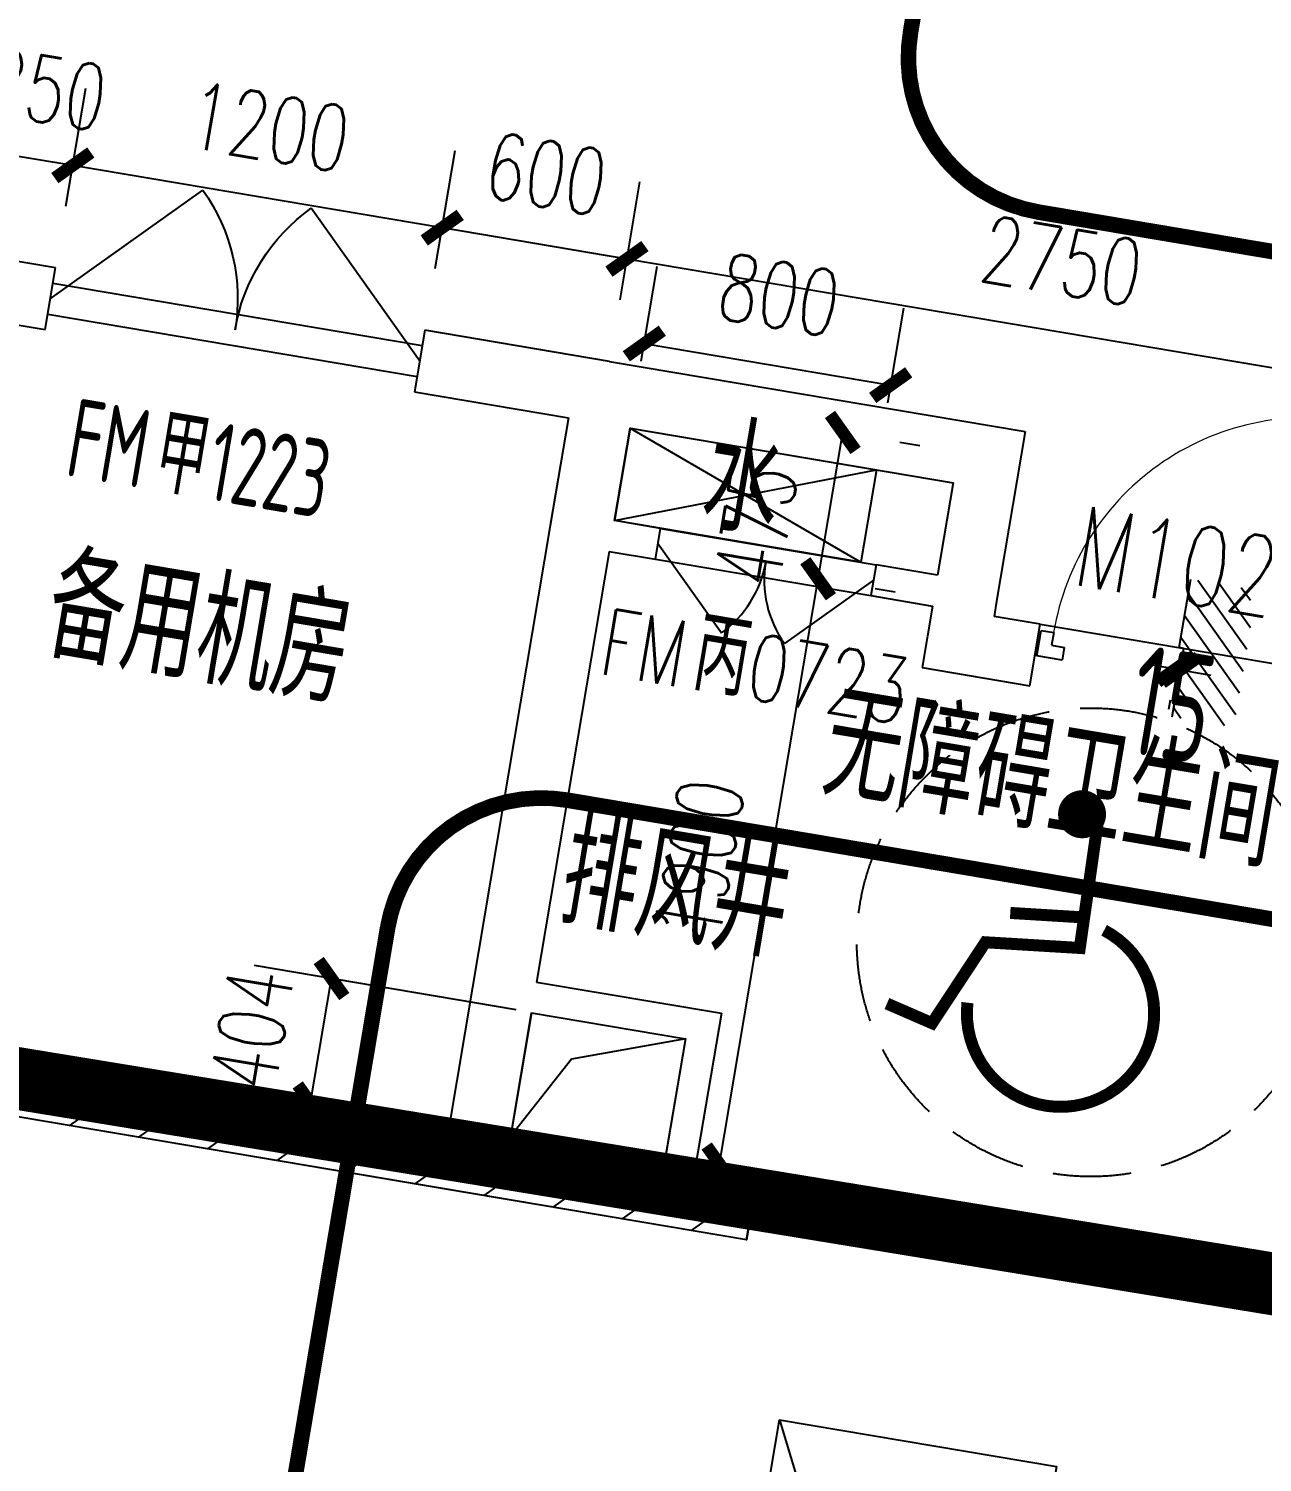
# Model space of a CAD drawing. Extents: x -936 to 12807311, y 101 to 1511157.
# Drawn here: x 12307454 to 12311406, y 1190760 to 1195349 of the extents above; entities that cross this region are included whole.
import ezdxf

# ---------------------------------------------------------------- set-up
doc = ezdxf.new("R2010")
doc.units = 0
doc.header["$LTSCALE"] = 1000
doc.header["$MEASUREMENT"] = 0
for name, pattern in [('PX-PLAN-F2-T3$0$DASH', [0.35, 0.25, -0.1]), ('PX-PLAN-F2-T3$0$DASHED', [0.75, 0.5, -0.25]), ('PX-PLAN-F2-T3$0$X-01-10-01$0$DASHED', [0.75, 0.5, -0.25])]:
    doc.linetypes.add(name, pattern=pattern)
for name, color, linetype in [('PX-GLAZ-F2$0$绿化', 3, 'Continuous'), ('PX-PLAN-F2-T3$0$DOOR_FIRE', 4, 'Continuous'), ('PX-PLAN-F2-T3$0$DOOR_FIRE_TEXT', 7, 'Continuous'), ('PX-PLAN-F2-T3$0$FIRE', 1, 'PX-PLAN-F2-T3$0$DASHED'), ('PX-PLAN-F2-T3$0$FUR家具', 9, 'Continuous'), ('PX-PLAN-F2-T3$0$HOLE', 2, 'Continuous'), ('PX-PLAN-F2-T3$0$PUB_DIM', 3, 'Continuous'), ('PX-PLAN-F2-T3$0$PUB_TEXT', 7, 'Continuous'), ('PX-PLAN-F2-T3$0$WALL', 9, 'Continuous'), ('PX-PLAN-F2-T3$0$WINDOW', 4, 'Continuous'), ('PX-PLAN-F2-T3$0$WINDOW_TEXT', 7, 'Continuous'), ('PX-PLAN-F2-T3$0$X-01-10-01$0$A-SYMB-BUBB', 3, 'PX-PLAN-F2-T3$0$X-01-10-01$0$DASHED'), ('PX-PLAN-F2-T3$0$X-01-10-01$0$A-SYMB-VOID', 35, 'Continuous'), ('PX-PLAN-F2-T3$0$X-01-Podium-Toilet$0$A-DIMS-50', 1, 'Continuous'), ('PX-PLAN-F2-T3$0$X-01-Podium-Toilet$0$A-SYMB-STRS', 1, 'Continuous'), ('PX-PLAN-F2-T3$0$防火墙填充', 1, 'Continuous')]:
    doc.layers.add(name, color=color, linetype=linetype)
doc.styles.add('PX-PLAN-F2-T3$0$_TCH_DIM_T3', font='SIMPLEX', dxfattribs={"width": 0.705882, "bigfont": 'GBCBIG'})
doc.styles.add('PX-PLAN-F2-T3$0$_TCH_WINDOW', font='SIMPLEX', dxfattribs={"height": 3.5, "bigfont": 'GBCBIG'})
doc.styles.add('PX-PLAN-F2-T3$0$Standard', font='gbenor.shx', dxfattribs={"bigfont": 'gbcbig.shx'})
doc.styles.add('PX-PLAN-F2-T3$0$X-01-Podium-Toilet$0$XD2008', font='xd-hzs.shx', dxfattribs={"width": 0.7, "bigfont": 'xd-hztxt.shx'})
doc.styles.add('PX-PLAN-F2-T3$0$XD2008', font='xd-hzs.shx', dxfattribs={"width": 0.7, "bigfont": 'xd-hztxt.shx'})
doc.dimstyles.new('PX-PLAN-F2-T3$0$_TCH_ARCH&&100', dxfattribs={"dimtxt": 212.5, "dimasz": 100, "dimexe": 250, "dimexo": 300, "dimgap": 118.75, "dimtad": 1, "dimdec": 0, "dimzin": 0, "dimdsep": 46, "dimtxsty": 'PX-PLAN-F2-T3$0$_TCH_DIM_T3', "dimblk": 'PX-PLAN-F2-T3$0$_ArchTick', "dimcen": 0.09, "dimclrd": 1, "dimclre": 1, "dimclrt": 4, "dimazin": 2, "dimtfac": 1, "dimtdec": 0, "dimtix": 1, "dimtmove": 2, "dimatfit": 3, "dimfxl": 0, "dimtolj": 1, "dimtzin": 0, "dimarcsym": 0})
doc.dimstyles.new('PX-PLAN-F2-T3$0$X-01-Podium-Toilet$0$XD50$0', dxfattribs={"dimscale": 50, "dimtxt": 3.5, "dimasz": 1, "dimexe": 1, "dimexo": 2, "dimgap": 0.5, "dimtad": 1, "dimdsep": 46, "dimtxsty": 'PX-PLAN-F2-T3$0$X-01-Podium-Toilet$0$XD2008', "dimblk": 'PX-PLAN-F2-T3$0$X-01-Podium-Toilet$0$_ArchTick', "dimcen": 2.5, "dimclrt": 4, "dimaunit": 1, "dimadec": 0, "dimazin": 0, "dimtfac": 1, "dimtmove": 2, "dimatfit": 3, "dimfxl": 0, "dimtolj": 1, "dimtzin": 0, "dimarcsym": 0})

# ---------------------------------------------------------------- blocks, each defined once
blk = doc.blocks.new('PX-PLAN-F2-T3$0$X-01-10-02$0$A-06-WALL(办公）$0$dgh')
at = {"ltscale": 2, "const_width": 38.4}
blk.add_lwpolyline([(80.5, 318.9, 1), (118.8, 316, 1)], format="xyb", close=True, dxfattribs=at)
at = {"ltscale": 2, "const_width": 19.2}
for points in [[(72.9, 310.7), (74.3, 104.9), (225.3, 93.5), (292.4, -46.4), (368.3, -25.1)], [(76.1, 154.1), (192.2, 145.4)]]:
    blk.add_lwpolyline(points, dxfattribs=at)
blk.add_lwpolyline([(39.5, 138.3, 1.894256), (240.7, -6.2)], format="xyb", dxfattribs=at)
blk = doc.blocks.new('PX-PLAN-F2-T3$0$fhtc')
at = {"layer": 'PX-PLAN-F2-T3$0$防火墙填充'}
h = blk.add_hatch(dxfattribs=at)
h.set_pattern_fill('ANSI31', color=256, scale=100, angle=9.5764)
h.set_pattern_definition([(45.03163, (-14162.63, -11706.4), (-112.31516, 112.1912), [])])
h.paths.add_polyline_path([(-23911.4, -39456.4), (-23711.4, -39456.4), (-23711.4, -35206.4), (-23911.4, -35206.4)])
h.paths.add_polyline_path([(-23910.9, -40206.4), (-23711.4, -40206.4), (-23711.4, -46415.2), (-23910.9, -46415.2)])
h.paths.add_polyline_path([(-5511.4, -33006.4), (-5311.4, -33006.4), (-5311.4, -46415.2), (-5511.4, -46415.2)])
h.paths.add_polyline_path([(-14711.4, -23306.4), (-14711.4, -23506.4), (-19811.5, -23506.4), (-19811.5, -21006.4), (-24461.4, -21006.4), (-24461.4, -20806.4), (-19611.5, -20806.4), (-19611.5, -23306.4)])
h.paths.add_polyline_path([(-24461.4, -25706.4), (-24261.4, -25706.4), (-24261.4, -21756.4), (-24461.4, -21756.4)])
h.paths.add_polyline_path([(-23911, -34456.4), (-23711.4, -34456.4), (-23711.6, -26456.4), (-23911.2, -26456.4)])
at = {"layer": 'PX-PLAN-F2-T3$0$防火墙填充', "elevation": 0}
blk.add_lwpolyline([(-14711.4, -23306.4), (-14711.4, -23506.4), (-19811.5, -23506.4), (-19811.5, -21006.4), (-24461.4, -21006.4), (-24461.4, -20806.4), (-19611.5, -20806.4), (-19611.5, -23306.4)], close=True, dxfattribs=at)
blk = doc.blocks.new('PX-PLAN-F2-T3$0$X-01-Podium-Toilet$0$_ArchTick')
at = {"color": 0, "linetype": 'ByBlock', "const_width": 0.4}
blk.add_lwpolyline([(-0.5, -0.5), (0.5, 0.5)], dxfattribs=at)
blk = doc.blocks.new('*D114')
at = {"layer": 'Defpoints', "color": 0, "transparency": 16777216}
for p in [(12311139.7, 1193367.8), (12311154.5, 1193365.3), (12311142.9, 1193296.6)]:
    blk.add_point(p, dxfattribs=at)
at = {"layer": 'PX-PLAN-F2-T3$0$X-01-Podium-Toilet$0$A-DIMS-50', "color": 0, "lineweight": -2, "transparency": 16777216}
for p, q in [((12311128.1, 1193299.1), (12311029.5, 1193315.8)), ((12311128.1, 1193299.1), (12311142.9, 1193296.6)), ((12311142.9, 1193296.6), (12311241.5, 1193280)), ((12311106.4, 1193170.6), (12311111.5, 1193200.5)), ((12311121.2, 1193168.1), (12311126.3, 1193198))]:
    blk.add_line(p, q, dxfattribs=at)
at = {"layer": 'PX-PLAN-F2-T3$0$X-01-Podium-Toilet$0$A-DIMS-50', "color": 0, "lineweight": -2, "transparency": 16777216, "xscale": 100, "yscale": 100, "zscale": 100}
for p, rotation in [((12311128.1, 1193299.1), 350.4235868936727), ((12311142.9, 1193296.6), 170.4235868936727)]:
    blk.add_blockref('PX-PLAN-F2-T3$0$X-01-Podium-Toilet$0$_ArchTick', p, dxfattribs=dict(at, rotation=rotation))
at = {"layer": 'PX-PLAN-F2-T3$0$X-01-Podium-Toilet$0$A-DIMS-50', "color": 4, "transparency": 16777216, "insert": (12311116.4, 1193184.9), "char_height": 350, "attachment_point": 5, "rotation": 350.4236, "style": 'PX-PLAN-F2-T3$0$X-01-Podium-Toilet$0$XD2008'}
blk.add_mtext('\\A1;15', dxfattribs=at)
blk = doc.blocks.new('PX-PLAN-F2-T3$0$_ArchTick')
at = {"color": 0, "linetype": 'ByBlock', "const_width": 0.4}
blk.add_lwpolyline([(-0.5, -0.5), (0.5, 0.5)], dxfattribs=at)
blk = doc.blocks.new('*D1271')
at = {"layer": 'Defpoints', "color": 0, "transparency": 16777216}
for p in [(12310366.4, 1196908.7), (12312141.3, 1196609.2), (12311931, 1195362.8)]:
    blk.add_point(p, dxfattribs=at)
at = {"layer": 'PX-PLAN-F2-T3$0$PUB_DIM', "color": 1, "lineweight": -2, "transparency": 16777216}
for p, q in [((12310316.5, 1196612.8), (12310114.5, 1195415.8)), ((12312091.4, 1196313.4), (12311889.4, 1195116.3)), ((12310156.1, 1195662.3), (12311931, 1195362.8))]:
    blk.add_line(p, q, dxfattribs=at)
at = {"layer": 'PX-PLAN-F2-T3$0$PUB_DIM', "color": 1, "lineweight": -2, "transparency": 16777216, "xscale": 100, "yscale": 100, "zscale": 100}
for p, rotation in [((12310156.1, 1195662.3), 170.4226726353695), ((12311931, 1195362.8), 350.4226726353696)]:
    blk.add_blockref('PX-PLAN-F2-T3$0$_ArchTick', p, dxfattribs=dict(at, rotation=rotation))
at = {"layer": 'PX-PLAN-F2-T3$0$PUB_DIM', "color": 4, "transparency": 16777216, "insert": (12311081, 1195734.4), "char_height": 212.5, "attachment_point": 5, "rotation": 350.4227, "style": 'PX-PLAN-F2-T3$0$_TCH_DIM_T3'}
blk.add_mtext('\\A1;1800', dxfattribs=at)
blk = doc.blocks.new('*D1288')
at = {"layer": 'Defpoints', "color": 0, "transparency": 16777216}
for p in [(12309870.3, 1193607.3), (12309983, 1193588.3), (12309554.2, 1191733.8)]:
    blk.add_point(p, dxfattribs=at)
at = {"layer": 'PX-PLAN-F2-T3$0$PUB_DIM', "color": 1, "lineweight": -2, "transparency": 16777216}
for p, q in [((12309666.9, 1191714.8), (12309983, 1193588.3)), ((12310166.1, 1193557.4), (12310229.5, 1193546.7)), ((12309850, 1191683.9), (12309913.4, 1191673.2))]:
    blk.add_line(p, q, dxfattribs=at)
at = {"layer": 'PX-PLAN-F2-T3$0$PUB_DIM', "color": 1, "lineweight": -2, "transparency": 16777216, "xscale": 100, "yscale": 100, "zscale": 100}
for p, rotation in [((12309983, 1193588.3), 80.42448466617579), ((12309666.9, 1191714.8), 260.4244846661758)]:
    blk.add_blockref('PX-PLAN-F2-T3$0$_ArchTick', p, dxfattribs=dict(at, rotation=rotation))
at = {"layer": 'PX-PLAN-F2-T3$0$PUB_DIM', "color": 4, "transparency": 16777216, "insert": (12309603.1, 1192689), "char_height": 212.5, "attachment_point": 5, "rotation": 80.4245, "style": 'PX-PLAN-F2-T3$0$_TCH_DIM_T3'}
blk.add_mtext('\\A1;1900', dxfattribs=at)
blk = doc.blocks.new('*D1289')
at = {"layer": 'Defpoints', "color": 0, "transparency": 16777216}
for p in [(12309949.3, 1194075.7), (12310062, 1194056.7), (12309870.3, 1193607.3)]:
    blk.add_point(p, dxfattribs=at)
at = {"layer": 'PX-PLAN-F2-T3$0$PUB_DIM', "color": 1, "lineweight": -2, "transparency": 16777216}
for p, q in [((12309983, 1193588.3), (12310062, 1194056.7)), ((12310245.1, 1194025.8), (12310308.5, 1194015.1)), ((12310166.1, 1193557.4), (12310229.5, 1193546.7))]:
    blk.add_line(p, q, dxfattribs=at)
at = {"layer": 'PX-PLAN-F2-T3$0$PUB_DIM', "color": 1, "lineweight": -2, "transparency": 16777216, "xscale": 100, "yscale": 100, "zscale": 100}
for p, rotation in [((12310062, 1194056.7), 80.42448466608515), ((12309983, 1193588.3), 260.4244846660852)]:
    blk.add_blockref('PX-PLAN-F2-T3$0$_ArchTick', p, dxfattribs=dict(at, rotation=rotation))
at = {"layer": 'PX-PLAN-F2-T3$0$PUB_DIM', "color": 4, "transparency": 16777216, "insert": (12309783.7, 1193759.7), "char_height": 212.5, "attachment_point": 5, "rotation": 80.4245, "style": 'PX-PLAN-F2-T3$0$_TCH_DIM_T3'}
blk.add_mtext('\\A1;475', dxfattribs=at)
blk = doc.blocks.new('*D1337')
at = {"layer": 'Defpoints', "color": 0, "transparency": 16777216}
for p in [(12307595.6, 1194911.9), (12307277, 1194526.5), (12307523.6, 1194484.9)]:
    blk.add_point(p, dxfattribs=at)
at = {"layer": 'PX-PLAN-F2-T3$0$PUB_DIM', "color": 1, "lineweight": -2, "transparency": 16777216}
for p, q in [((12307326.9, 1194822.3), (12307390.7, 1195200)), ((12307573.5, 1194780.7), (12307637.2, 1195158.4)), ((12307349.1, 1194953.5), (12307595.6, 1194911.9))]:
    blk.add_line(p, q, dxfattribs=at)
at = {"layer": 'PX-PLAN-F2-T3$0$PUB_DIM', "color": 1, "lineweight": -2, "transparency": 16777216, "xscale": 100, "yscale": 100, "zscale": 100}
for p, rotation in [((12307349.1, 1194953.5), 170.4236160326855), ((12307595.6, 1194911.9), 350.4236160326855)]:
    blk.add_blockref('PX-PLAN-F2-T3$0$_ArchTick', p, dxfattribs=dict(at, rotation=rotation))
at = {"layer": 'PX-PLAN-F2-T3$0$PUB_DIM', "color": 4, "transparency": 16777216, "insert": (12307509.8, 1195154.6), "char_height": 212.5, "attachment_point": 5, "rotation": 350.4236, "style": 'PX-PLAN-F2-T3$0$_TCH_DIM_T3'}
blk.add_mtext('\\A1;250', dxfattribs=at)
blk = doc.blocks.new('*D1338')
at = {"layer": 'Defpoints', "color": 0, "transparency": 16777216}
for p in [(12308778.9, 1194712.3), (12307523.6, 1194484.9), (12308706.8, 1194285.3)]:
    blk.add_point(p, dxfattribs=at)
at = {"layer": 'PX-PLAN-F2-T3$0$PUB_DIM', "color": 1, "lineweight": -2, "transparency": 16777216}
for p, q in [((12307573.5, 1194780.7), (12307637.2, 1195158.4)), ((12308756.7, 1194581.1), (12308820.5, 1194958.8)), ((12307595.6, 1194911.9), (12308778.9, 1194712.3))]:
    blk.add_line(p, q, dxfattribs=at)
at = {"layer": 'PX-PLAN-F2-T3$0$PUB_DIM', "color": 1, "lineweight": -2, "transparency": 16777216, "xscale": 100, "yscale": 100, "zscale": 100}
for p, rotation in [((12307595.6, 1194911.9), 170.4236160327121), ((12308778.9, 1194712.3), 350.4236160327121)]:
    blk.add_blockref('PX-PLAN-F2-T3$0$_ArchTick', p, dxfattribs=dict(at, rotation=rotation))
at = {"layer": 'PX-PLAN-F2-T3$0$PUB_DIM', "color": 4, "transparency": 16777216, "insert": (12308224.7, 1195033.9), "char_height": 212.5, "attachment_point": 5, "rotation": 350.4236, "style": 'PX-PLAN-F2-T3$0$_TCH_DIM_T3'}
blk.add_mtext('\\A1;1200', dxfattribs=at)
blk = doc.blocks.new('*D1339')
at = {"layer": 'Defpoints', "color": 0, "transparency": 16777216}
for p in [(12309370.6, 1194612.4), (12308706.8, 1194285.3), (12309298.5, 1194185.5)]:
    blk.add_point(p, dxfattribs=at)
at = {"layer": 'PX-PLAN-F2-T3$0$PUB_DIM', "color": 1, "lineweight": -2, "transparency": 16777216}
for p, q in [((12308756.7, 1194581.1), (12308820.5, 1194958.8)), ((12309348.4, 1194481.3), (12309412.2, 1194858.9)), ((12308778.9, 1194712.3), (12309370.6, 1194612.4))]:
    blk.add_line(p, q, dxfattribs=at)
at = {"layer": 'PX-PLAN-F2-T3$0$PUB_DIM', "color": 1, "lineweight": -2, "transparency": 16777216, "xscale": 100, "yscale": 100, "zscale": 100}
for p, rotation in [((12308778.9, 1194712.3), 170.423616032705), ((12309370.6, 1194612.4), 350.423616032705)]:
    blk.add_blockref('PX-PLAN-F2-T3$0$_ArchTick', p, dxfattribs=dict(at, rotation=rotation))
at = {"layer": 'PX-PLAN-F2-T3$0$PUB_DIM', "color": 4, "transparency": 16777216, "insert": (12309112.1, 1194884.2), "char_height": 212.5, "attachment_point": 5, "rotation": 350.4236, "style": 'PX-PLAN-F2-T3$0$_TCH_DIM_T3'}
blk.add_mtext('\\A1;600', dxfattribs=at)
blk = doc.blocks.new('*D1340')
at = {"layer": 'Defpoints', "color": 0, "transparency": 16777216}
for p in [(12309298.5, 1194185.5), (12312082.2, 1194154.9), (12312010.2, 1193728)]:
    blk.add_point(p, dxfattribs=at)
at = {"layer": 'PX-PLAN-F2-T3$0$PUB_DIM', "color": 1, "lineweight": -2, "transparency": 16777216}
for p, q in [((12309348.4, 1194481.3), (12309412.2, 1194858.9)), ((12309370.6, 1194612.4), (12312082.2, 1194154.9)), ((12312060.1, 1194023.8), (12312123.8, 1194401.5))]:
    blk.add_line(p, q, dxfattribs=at)
at = {"layer": 'PX-PLAN-F2-T3$0$PUB_DIM', "color": 1, "lineweight": -2, "transparency": 16777216, "xscale": 100, "yscale": 100, "zscale": 100}
for p, rotation in [((12309370.6, 1194612.4), 170.423616032712), ((12312082.2, 1194154.9), 350.4236160327119)]:
    blk.add_blockref('PX-PLAN-F2-T3$0$_ArchTick', p, dxfattribs=dict(at, rotation=rotation))
at = {"layer": 'PX-PLAN-F2-T3$0$PUB_DIM', "color": 4, "transparency": 16777216, "insert": (12310763.8, 1194605.5), "char_height": 212.5, "attachment_point": 5, "rotation": 350.4236, "style": 'PX-PLAN-F2-T3$0$_TCH_DIM_T3'}
blk.add_mtext('\\A1;2750', dxfattribs=at)
blk = doc.blocks.new('PX-PLAN-F2-T3$0$$DorLib2D$00000116')
at = {"color": 0}
for p, q in [((-0.5, 0), (-0.1464, 0.3536)), ((0.5, 0), (0.1464, 0.3536))]:
    blk.add_line(p, q, dxfattribs=at)
for centre, start, end in [((-0.5, 0), 0, 45), ((0.5, 0), 135, 180)]:
    blk.add_arc(centre, 0.5, start, end, dxfattribs=at)
blk = doc.blocks.new('PX-PLAN-F2-T3$0$$DorLib2D$00000009')
for p, q in [((0.4129, 0.9053), (0.4129, 0.0807)), ((0.4541, 0.9053), (0.4129, 0.9053)), ((0.4541, 0.0807), (0.4541, 0.9053)), ((0.4129, 0.7822), (0.378, 0.7822)), ((0.489, 0.7822), (0.4541, 0.7822)), ((0.4129, 0.6235), (0.378, 0.6235)), ((0.489, 0.6235), (0.4541, 0.6235)), ((-0.4941, 0.0807), (-0.4529, 0.0807)), ((-0.4941, -0.0018), (-0.4941, 0.0807)), ((-0.4529, 0.0807), (-0.4529, 0.0395)), ((0.4129, 0.0807), (0.4541, 0.0807)), ((0.4953, 0.0807), (0.4541, 0.0807)), ((0.4541, 0.0807), (0.4541, 0.0395)), ((0.4953, -0.0018), (0.4953, 0.0807)), ((-0.4529, 0.0395), (-0.4117, 0.0395)), ((-0.4117, 0.0395), (-0.4117, -0.0018)), ((0.4541, 0.0395), (0.4129, 0.0395)), ((0.4129, 0.0395), (0.4129, -0.0018)), ((-0.4941, -0.0018), (-0.4941, -0.0018)), ((-0.4117, -0.0018), (-0.4941, -0.0018)), ((0.4129, -0.0018), (0.4953, -0.0018)), ((0.4953, -0.0018), (0.4953, -0.0018))]:
    blk.add_line(p, q)
at = {"lineweight": 13}
for p, q in [((0.378, 0.7822), (0.378, 0.6235)), ((0.489, 0.7822), (0.489, 0.6235))]:
    blk.add_line(p, q, dxfattribs=at)
blk.add_arc((0.3716, 0.0817), 0.8246, 87.134, 180.0717, dxfattribs=at)
blk = doc.blocks.new('*D1637')
at = {"layer": 'Defpoints', "color": 0, "transparency": 16777216}
for p in [(12310215.5, 1194208.3), (12309366.8, 1193988.9), (12310156.1, 1193855.7)]:
    blk.add_point(p, dxfattribs=at)
at = {"layer": 'PX-PLAN-F2-T3$0$PUB_DIM', "color": 1, "lineweight": -2, "transparency": 16777216}
for p, q in [((12309416.7, 1194284.7), (12309467.8, 1194588)), ((12310206, 1194151.5), (12310257.1, 1194454.8)), ((12309426.3, 1194341.4), (12310215.5, 1194208.3))]:
    blk.add_line(p, q, dxfattribs=at)
at = {"layer": 'PX-PLAN-F2-T3$0$PUB_DIM', "color": 1, "lineweight": -2, "transparency": 16777216, "xscale": 100, "yscale": 100, "zscale": 100}
for p, rotation in [((12309426.3, 1194341.4), 170.4236160679468), ((12310215.5, 1194208.3), 350.4236160679468)]:
    blk.add_blockref('PX-PLAN-F2-T3$0$_ArchTick', p, dxfattribs=dict(at, rotation=rotation))
at = {"layer": 'PX-PLAN-F2-T3$0$PUB_DIM', "color": 4, "transparency": 16777216, "insert": (12309858.3, 1194496.7), "char_height": 212.5, "attachment_point": 5, "rotation": 350.4236, "style": 'PX-PLAN-F2-T3$0$_TCH_DIM_T3'}
blk.add_mtext('\\A1;800', dxfattribs=at)
blk = doc.blocks.new('*D1654')
at = {"layer": 'Defpoints', "color": 0, "transparency": 16777216}
for p in [(12308424.2, 1192308.6), (12309311.6, 1192158.9), (12309244.4, 1191760.7)]:
    blk.add_point(p, dxfattribs=at)
at = {"layer": 'PX-PLAN-F2-T3$0$PUB_DIM', "color": 1, "lineweight": -2, "transparency": 16777216}
for p, q in [((12309015.8, 1192208.8), (12308177.7, 1192350.2)), ((12308357, 1191910.4), (12308424.2, 1192308.6)), ((12308948.6, 1191810.6), (12308110.5, 1191952))]:
    blk.add_line(p, q, dxfattribs=at)
at = {"layer": 'PX-PLAN-F2-T3$0$PUB_DIM', "color": 1, "lineweight": -2, "transparency": 16777216, "xscale": 100, "yscale": 100, "zscale": 100}
for p, rotation in [((12308424.2, 1192308.6), 80.42361563422573), ((12308357, 1191910.4), 260.4236156342257)]:
    blk.add_blockref('PX-PLAN-F2-T3$0$_ArchTick', p, dxfattribs=dict(at, rotation=rotation))
at = {"layer": 'PX-PLAN-F2-T3$0$PUB_DIM', "color": 4, "transparency": 16777216, "insert": (12308168.7, 1192147), "char_height": 212.5, "attachment_point": 5, "rotation": 80.4236, "style": 'PX-PLAN-F2-T3$0$_TCH_DIM_T3'}
blk.add_mtext('\\A1;404', dxfattribs=at)
blk = doc.blocks.new('PX-GLAZ-F2')
at = {"layer": 'PX-GLAZ-F2$0$绿化', "ltscale": 100}
h = blk.add_hatch(dxfattribs=at)
h.set_pattern_fill('CROSS', color=256, scale=200)
h.set_pattern_definition([(0, (0, 0), (317.5, 317.5), [158.75, -476.25]), (90, (79.38, -79.38), (-317.5, 317.5), [158.75, -476.25])])
edge = h.paths.add_edge_path()
edge.add_spline(control_points=[(12248706, 1227659.1), (12249131.2, 1228506.9), (12249645.7, 1229303.6), (12250243.3, 1230039.9)], knot_values=[0, 0, 0, 0, 0.216924, 0.216924, 0.216924, 0.216924], weights=[1, 0.996083, 0.996083, 1], degree=3, periodic=0)
edge.add_spline(control_points=[(12250243.3, 1230039.9), (12252309.9, 1232880.9), (12254376.5, 1235721.8), (12256443.1, 1238562.8)], knot_values=[0.216924, 0.216924, 0.216924, 0.216924, 1.216924, 1.216924, 1.216924, 1.216924], weights=[1, 1, 1, 1], degree=3, periodic=0)
edge.add_spline(control_points=[(12256443.1, 1238562.8), (12256855.1, 1239129.1), (12257479, 1239447.2), (12258179.2, 1239448.1)], knot_values=[1.216924, 1.216924, 1.216924, 1.216924, 2.157612, 2.157612, 2.157612, 2.157612], weights=[1, 0.927608, 0.927608, 1], degree=3, periodic=0)
edge.add_spline(control_points=[(12258179.2, 1239448.1), (12258879.5, 1239448.9), (12259504.2, 1239132.3), (12259917.5, 1238567)], knot_values=[2.157612, 2.157612, 2.157612, 2.157612, 3.098299, 3.098299, 3.098299, 3.098299], weights=[1, 0.927608, 0.927608, 1], degree=3, periodic=0)
edge.add_spline(control_points=[(12259917.5, 1238567), (12260548, 1237710.5), (12261178.5, 1236854), (12261808.9, 1235997.5)], knot_values=[3.098299, 3.098299, 3.098299, 3.098299, 4.098299, 4.098299, 4.098299, 4.098299], weights=[1, 1, 1, 1], degree=3, periodic=0)
edge.add_spline(control_points=[(12261808.9, 1235997.5), (12263521.2, 1233671.3), (12265804.9, 1231902.8), (12268485.4, 1230826.9)], knot_values=[4.098299, 4.098299, 4.098299, 4.098299, 4.652859, 4.652859, 4.652859, 4.652859], weights=[1, 0.974536, 0.974536, 1], degree=3, periodic=0)
edge.add_spline(control_points=[(12268485.4, 1230826.9), (12268662.4, 1231007.2), (12268731.6, 1231250.2), (12268676.3, 1231496.7)], knot_values=[4.652859, 4.652859, 4.652859, 4.652859, 5.649853, 5.649853, 5.649853, 5.649853], weights=[1, 0.918868, 0.918868, 1], degree=3, periodic=0)
edge.add_spline(control_points=[(12268676.3, 1231496.7), (12268617.1, 1231738.6), (12268468.8, 1231938.7), (12268254.4, 1232065.5)], knot_values=[5.649853, 5.649853, 5.649853, 5.649853, 6.446513, 6.446513, 6.446513, 6.446513], weights=[1, 0.947807, 0.947807, 1], degree=3, periodic=0)
edge.add_spline(control_points=[(12268254.4, 1232065.5), (12267103.1, 1232776.1), (12266083.6, 1233665.5), (12265223.4, 1234709.7)], knot_values=[6.446513, 6.446513, 6.446513, 6.446513, 6.775264, 6.775264, 6.775264, 6.775264], weights=[1, 0.991014, 0.991014, 1], degree=3, periodic=0)
edge.add_spline(control_points=[(12265223.4, 1234709.7), (12264096, 1236051.5), (12262129.6, 1238391.9), (12260372, 1242231), (12256480.6, 1243543.3), (12252849.4, 1241495), (12250340.6, 1238037), (12248070.6, 1234565), (12247519.7, 1230670.2), (12248353, 1228555.3), (12248706, 1227659.1)], knot_values=[6.775264, 6.775264, 6.775264, 6.775264, 5292.874969, 9226.385284, 12034.29998, 16515.783225, 20509.83686, 24941.222035, 28831.152857, 31691.101626, 31691.101626, 31691.101626, 31691.101626], weights=[1, 1, 1, 1, 1, 1, 1, 1, 1, 1, 1], degree=3, periodic=0)
edge = h.paths.add_edge_path()
edge.add_line((12350572.1, 1250171.9), (12345847.5, 1250548.3))
edge.add_line((12345847.5, 1250548.3), (12342141.8, 1229321))
edge.add_arc((12336175.4, 1230692.1), 6121.9, 302.60421, 347.05847, ccw=False)
edge.add_arc((12345389.7, 1216855.3), 10503.8, 124.27677, 148.99986)
edge.add_arc((12344287.8, 1217517.4), 9218.3, 148.99986, 195.78563)
edge.add_arc((12226671.4, 1184267.2), 113007.7, 14.3349, 15.785626, ccw=False)
edge.add_arc((12324166, 1209181.5), 12380.1, -17.80782, 14.3349, ccw=False)
edge.add_line((12335952.9, 1205395.4), (12334257.7, 1200117.8))
edge.add_arc((12334246.6, 1197712), 2405.9, 11.2751, 89.7357, ccw=False)
edge.add_arc((12335021.7, 1197866.5), 1615.6, -9.5628, 11.2751, ccw=False)
edge.add_arc((12318788.1, 1200601.3), 18077.9, 349.66451, 350.43722, ccw=False)
edge.add_line((12336572.7, 1197357.9), (12337158.7, 1197228.4))
edge.add_line((12337158.7, 1197228.4), (12338932.8, 1205257.3))
edge.add_arc((12331756, 1206843.1), 7350, 347.53975, 385.14259)
edge.add_line((12338409.6, 1209966), (12337135.1, 1212681.5))
edge.add_arc((12343155, 1215506.9), 6650, 136.3842, 205.14259, ccw=False)
edge.add_line((12338340.5, 1220094.1), (12341350.4, 1223253.1))
edge.add_arc((12336029.1, 1228323.2), 7350, 316.3842, 350.09754)
edge.add_line((12343269.6, 1227059.2), (12347090.2, 1248944.5))
edge.add_line((12347090.2, 1248944.5), (12351754.6, 1248573))
edge.add_arc((12350316, 1248745.8), 1448.9, 353.1496, 439.8184)
edge = h.paths.add_edge_path()
edge.add_line((12329890.5, 1220636.8), (12332760, 1212631.4))
edge.add_line((12332760, 1212631.4), (12329676.6, 1211775.2))
edge.add_line((12329676.6, 1211775.2), (12331314.6, 1212230))
edge.add_line((12331314.6, 1212230), (12332557.8, 1207752.6))
edge.add_line((12332557.8, 1207752.6), (12330392.5, 1207151.4))
edge.add_arc((12335853.3, 1214426.6), 9096.6, 186.95866, 233.10806, ccw=False)
edge.add_arc((12340898.8, 1215042.4), 14179.5, 162.97302, 186.95866, ccw=False)
edge.add_arc((12329376.2, 1218571.1), 2128.8, 76.0198, 162.973, ccw=False)
edge = h.paths.add_edge_path()
edge.add_spline(control_points=[(12297159.8, 1230058.2), (12297328.4, 1230848.4), (12297611.5, 1232175), (12298661.8, 1234113.7), (12300752.4, 1233643.1), (12302179.5, 1231710.5), (12305502.7, 1231446.7), (12308858, 1230950.4), (12312135.6, 1229259.9), (12315220.2, 1226420), (12318080.9, 1222865.1), (12322418.9, 1219690.6), (12322542.4, 1214282.7), (12320895.5, 1209063.7), (12315723.8, 1207150.9), (12311909, 1207413.1), (12309758.9, 1207758.4), (12309129.1, 1207859.5), (12310995.9, 1207584.2), (12312844.4, 1207963.6), (12314451.8, 1208952), (12317354.8, 1210737), (12318732.3, 1213854), (12318097.8, 1217202.3), (12317569.7, 1221919.1), (12314841.7, 1225803.1), (12310583.9, 1227900.3), (12307035.2, 1229914.1), (12303029.1, 1230689.2), (12298985.3, 1230144.5), (12298893.7, 1229984.7), (12298802.1, 1229824.9), (12298710.5, 1229665.1), (12298697.1, 1229625.6), (12298683.7, 1229586), (12298670.3, 1229546.5), (12298166.8, 1229717.1), (12297663.3, 1229887.7), (12297159.8, 1230058.2)], knot_values=[0, 0, 0, 0, 2509.700408, 4213.359833, 5630.177683, 7984.518911, 11137.817694, 14924.091468, 18297.557361, 21965.658871, 27403.802694, 32175.788926, 37032.380513, 42474.260842, 47438.699166, 52055.119781, 53967.632625, 53967.632625, 53967.632625, 53968.33034, 53968.33034, 53968.33034, 53969.537115, 53969.537115, 53969.537115, 53970.538726, 53970.538726, 53970.538726, 53971.188756, 53971.188756, 53971.188756, 53972.188756, 53972.188756, 53972.188756, 53973.188756, 53973.188756, 53973.188756, 53974.188756, 53974.188756, 53974.188756, 53974.188756], weights=[1, 1, 1, 1, 1, 1, 1, 1, 1, 1, 1, 1, 1, 1, 1, 1, 1, 1, 0.959842, 0.959842, 1, 0.882279, 0.882279, 1, 0.918131, 0.918131, 1, 0.965097, 0.965097, 1, 1, 1, 1, 1, 1, 1, 1, 1, 1], degree=3, periodic=0)
edge = h.paths.add_edge_path()
edge.add_arc((12264417, 1231062), 31784.2, 288.69408, 306.13039)
edge.add_arc((12282712.2, 1205688.8), 536.1, 326.2059, 388.297)
edge.add_arc((12282257.3, 1205342), 1104.7, 32.9548, 44.088)
edge.add_arc((12296904.8, 1178998.3), 30446.8, 117.06634, 124.81688)
edge.add_arc((12270335.2, 1229379), 26995.3, 242.81788, 289.89359, ccw=False)
edge.add_arc((12269712.4, 1219643.1), 18465.3, 214.97876, 230.64533, ccw=False)
edge.add_arc((12280518, 1228316.3), 32304.1, 208.46123, 216.59643, ccw=False)
edge.add_line((12252118.2, 1212921.4), (12251073.7, 1212284.2))
edge.add_arc((12251548.3, 1211765), 703.4, 132.4299, 196.5559)
edge.add_arc((12269478.4, 1221332.5), 21012.7, 207.7011, 284.11957)
edge = h.paths.add_edge_path()
edge.add_arc((12233920.3, 1265851.6), 16144.8, -7.15606, 23.05907, ccw=False)
edge.add_arc((12272144.2, 1259604.6), 22605.3, 169.19974, 186.44518)
edge.add_line((12249681.8, 1257067.1), (12250208.3, 1252638.7))
edge.add_line((12250208.3, 1252638.7), (12250862.7, 1252716.6))
edge.add_arc((12273478.7, 1255109.2), 22742.2, 165.02933, 186.03914, ccw=False)
edge.add_arc((12521635.5, 1188752), 279617.8, 164.395979, 165.029333, ccw=False)
edge.add_arc((12246304.4, 1265646.6), 6249.3, 344.39598, 373.49578)
edge.add_arc((12241392.1, 1264467.7), 11301.1, 13.49578, 45.22187)
edge.add_line((12249352.2, 1272489.7), (12248777.5, 1272176.5))
edge.add_spline(control_points=[(12272311.3, 1185673.5), (12273059.3, 1190105.5), (12273807.4, 1194537.4), (12273916.6, 1195057.1), (12273551.9, 1195443.1), (12273187.2, 1195829.1), (12272662.2, 1195749.5), (12269776.4, 1195164.7), (12266890.5, 1194579.8), (12265653.8, 1194222), (12265338.4, 1192973.8), (12264835.5, 1189992.8), (12264332.5, 1187011.7), (12264187.7, 1185999.1), (12265170.5, 1185715.3), (12268131.7, 1185215.7), (12271092.9, 1184716.1), (12272121.2, 1184661.4), (12272311.3, 1185673.5)], knot_values=[0, 0, 0, 1, 1, 1.964231, 1.964231, 2.928463, 2.928463, 3.928463, 3.928463, 4.970151, 4.970151, 5.970151, 5.970151, 7.401839, 7.401839, 8.401839, 8.401839, 9.840172, 9.840172, 9.840172], weights=[1, 1, 1, 0.886016, 1, 0.886016, 1, 1, 1, 0.867399, 1, 1, 1, 0.75454, 1, 1, 1, 0.752355, 1], degree=2, periodic=0)
blk = doc.blocks.new('PX-PLAN-F2-T3')
at = {"layer": 'PX-PLAN-F2-T3$0$FUR家具'}
h = blk.add_hatch(dxfattribs=at)
h.set_pattern_fill('ANSI31', color=8, scale=400, angle=80.423616, style=0)
h.set_pattern_definition([(125.42362, (12327155.28, 1121548.524), (-40.744448, -28.980855), [])])
h.paths.add_polyline_path([(12311373.872, 1193553.648), (12311176.659, 1193586.92), (12311139.685, 1193367.77), (12311154.476, 1193365.274), (12311117.503, 1193146.124), (12311314.716, 1193112.851), (12311376.644, 1193479.911), (12311361.853, 1193482.407)])
at = {"layer": 'PX-PLAN-F2-T3$0$DOOR_FIRE'}
for p, q in [((12307531.875, 1194534.228), (12308715.153, 1194334.593)), ((12307515.239, 1194435.621), (12308698.517, 1194235.987)), ((12309478.494, 1193749.426), (12310168.74, 1193632.973)), ((12309461.858, 1193650.82), (12310152.103, 1193534.366))]:
    blk.add_line(p, q, dxfattribs=at)
at = {"layer": 'PX-PLAN-F2-T3$0$FIRE', "ltscale": 3, "const_width": 200}
blk.add_lwpolyline([(12322901.354, 1189456.567), (12304840.979, 1192410.262), (12305255.553, 1194867.576), (12300670.437, 1195641.13), (12300251.96, 1193160.729), (12300257.49, 1193159.528), (12299812.877, 1189954.56), (12296401.144, 1170137.147), (12283699.307, 1172280.117, -0.19726637), (12279830.278, 1174687.897), (12276577.213, 1179200.605, -0.2005594), (12275528.028, 1183707.388), (12277777.096, 1197038.089, -0.20914723), (12280256.963, 1200827.387), (12281238.141, 1201468.76, -0.12420417), (12295753.435, 1206168.525), (12294527.793, 1198908.482), (12298176.851, 1198292.941), (12299475.357, 1205989.466), (12334748.086, 1200038.484)], format="xyb", dxfattribs=at)
blk.add_lwpolyline([(12300251.96, 1193160.729), (12300670.437, 1195641.13), (12305255.553, 1194867.576), (12304840.979, 1192410.262), (12322901.354, 1189456.567), (12322901.354, 1189456.567), (12321287.257, 1179889.472), (12317242.643, 1180572.746), (12314957.717, 1167006.405), (12312260.731, 1167462.41), (12302146.004, 1169166.925), (12296400.978, 1170136.187), (12299812.877, 1189954.56), (12300257.49, 1193159.528)], close=True, dxfattribs=at)
at = {"layer": 'PX-PLAN-F2-T3$0$FUR家具', "color": 8}
blk.add_line((12310694.421, 1193442.892), (12311680.485, 1193276.529), dxfattribs=at)
at = {"layer": 'PX-PLAN-F2-T3$0$FUR家具', "linetype": 'PX-PLAN-F2-T3$0$DASH', "extrusion": (3.73689e-07, -4.53247e-07, 1)}
blk.add_circle((12310857.154, 1192424.405, -0.928), 750, dxfattribs=at)
at = {"layer": 'PX-PLAN-F2-T3$0$HOLE'}
for points in [[(12310169.787, 1193937.057), (12310119.875, 1193641.217), (12309330.585, 1193774.381), (12309380.497, 1194070.221)], [(12309064.721, 1192198.552), (12309557.754, 1192115.371), (12309491.209, 1191720.945), (12308998.176, 1191804.126)]]:
    blk.add_lwpolyline(points, close=True, dxfattribs=at)
at = {"layer": 'PX-PLAN-F2-T3$0$HOLE', "elevation": 0}
blk.add_lwpolyline([(12309859.135, 1190896.365), (12310746.593, 1190746.639), (12310447.007, 1188970.933), (12309559.549, 1189120.659)], close=True, dxfattribs=at)
at = {"layer": 'PX-PLAN-F2-T3$0$WALL'}
for p, q in [((12307540.193, 1194583.531), (12307293.677, 1194625.122)), ((12307506.921, 1194386.318), (12307540.193, 1194583.531)), ((12307359.011, 1194411.273), (12307506.921, 1194386.318)), ((12308723.471, 1194383.896), (12308690.199, 1194186.683)), ((12309315.163, 1194284.07), (12308723.471, 1194383.896)), ((12309315.163, 1194284.07), (12310646.328, 1194059.485)), ((12308690.199, 1194186.683), (12309183.284, 1194103.493)), ((12309183.284, 1194103.493), (12309125.054, 1193758.35)), ((12309380.497, 1194070.221), (12309330.585, 1193774.381)), ((12309380.497, 1194070.221), (12310415.843, 1193895.544)), ((12310646.328, 1194059.485), (12310554.825, 1193517.128)), ((12310415.843, 1193895.544), (12310365.931, 1193599.704)), ((12309125.054, 1193758.35), (12308875.826, 1192281.128)), ((12309478.494, 1193749.426), (12309330.585, 1193774.381)), ((12309461.858, 1193650.82), (12309478.494, 1193749.426)), ((12309313.948, 1193675.774), (12309081.358, 1192297.159)), ((12309313.948, 1193675.774), (12309461.858, 1193650.82)), ((12310168.74, 1193632.973), (12310152.103, 1193534.366)), ((12310365.931, 1193599.704), (12310168.74, 1193632.973)), ((12310152.103, 1193534.366), (12310349.294, 1193501.097)), ((12310554.825, 1193517.128), (12310546.511, 1193467.846)), ((12310349.294, 1193501.097), (12310316.025, 1193303.906)), ((12310694.421, 1193442.892), (12310546.511, 1193467.846)), ((12310661.148, 1193245.679), (12310694.421, 1193442.892)), ((12310316.025, 1193303.906), (12310661.148, 1193245.679)), ((12308875.826, 1192281.128), (12308800.654, 1191835.565)), ((12309081.358, 1192297.159), (12309672.996, 1192197.341)), ((12309064.721, 1192198.552), (12308997.867, 1191802.293)), ((12309064.721, 1192198.552), (12309557.754, 1192115.371)), ((12309672.996, 1192197.341), (12309589.506, 1191702.475)), ((12308800.654, 1191835.565), (12306976.381, 1192143.344)), ((12309557.754, 1192115.371), (12309490.899, 1191719.112)), ((12308865.988, 1191621.716), (12306844.502, 1191962.768)), ((12309490.899, 1191719.112), (12308997.867, 1191802.293)), ((12309786.697, 1191669.207), (12309589.506, 1191702.475)), ((12309753.424, 1191471.994), (12309786.697, 1191669.207)), ((12309506.93, 1191513.581), (12308865.988, 1191621.716)), ((12309753.424, 1191471.994), (12309506.93, 1191513.581))]:
    blk.add_line(p, q, dxfattribs=at)
at = {"layer": 'PX-PLAN-F2-T3$0$X-01-10-01$0$A-SYMB-BUBB', "const_width": 50}
for points in [[(12312027.78, 1205702.929, -0.41421356), (12312603.994, 1206112.78), (12319940.482, 1204875.016, -0.41421356), (12320350.334, 1204298.803), (12318601.697, 1193934.261, -0.41421356), (12318025.483, 1193524.41), (12310688.994, 1194762.174, -0.41421356), (12310279.143, 1195338.387)], [(12322338.258, 1178787.887, -0.41421356), (12321762.045, 1178378.036), (12307149.359, 1180843.392, -0.41421356), (12306739.508, 1181419.605), (12308603.796, 1192469.635, -0.41421356), (12309180.01, 1192879.486), (12323792.695, 1190414.13, -0.41421356), (12324202.546, 1189837.916)]]:
    blk.add_lwpolyline(points, format="xyb", close=True, dxfattribs=at)
at = {"layer": 'PX-PLAN-F2-T3$0$X-01-10-01$0$A-SYMB-VOID'}
for p, q in [((12309380.497, 1194070.221), (12310119.836, 1193641.223, 0)), ((12309330.585, 1193774.381), (12310169.787, 1193937.057)), ((12309859.001, 1190895.575, 0), (12310447.007, 1188970.933))]:
    blk.add_line(p, q, dxfattribs=at)
blk.add_lwpolyline([(12309557.754, 1192115.371), (12309192.991, 1192050.398), (12308998.176, 1191804.126)], dxfattribs=at)
at = {"layer": 'PX-PLAN-F2-T3$0$X-01-Podium-Toilet$0$A-SYMB-STRS'}
blk.add_lwpolyline([(12311117.503, 1193146.124), (12311154.476, 1193365.274), (12311139.685, 1193367.77), (12311176.659, 1193586.92)], dxfattribs=at)
at = {"layer": 'PX-PLAN-F2-T3$0$DOOR_FIRE'}
for p, xscale, yscale, zscale, rotation in [((12308115.196, 1194385.107), -1200, 1200, 200, 350.4236160345637), ((12309815.299, 1193641.896), -700, -700, 100, 350.4236160357513)]:
    blk.add_blockref('PX-PLAN-F2-T3$0$$DorLib2D$00000116', p, dxfattribs=dict(at, xscale=xscale, yscale=yscale, zscale=zscale, rotation=rotation))
at = {"layer": 'PX-PLAN-F2-T3$0$FUR家具', "color": 8, "xscale": -2.00000000163734, "yscale": 2.000000001637342, "zscale": 2.000000001637344, "rotation": 352.2189910306138}
blk.add_blockref('PX-PLAN-F2-T3$0$X-01-10-02$0$A-06-WALL(办公）$0$dgh', (12310940.043, 1192178.392, 0), dxfattribs=at)
at = {"layer": 'PX-PLAN-F2-T3$0$WINDOW'}
ref = blk.add_blockref('PX-PLAN-F2-T3$0$$DorLib2D$00000009', (12311170.817, 1193261.104), dxfattribs=dict(at, xscale=-1000, yscale=-1000, zscale=200, rotation=170.4236160987))
ref.add_attrib('A', 'M1023', (12310792.165, 1193570.832), dxfattribs={"layer": 'PX-PLAN-F2-T3$0$WINDOW_TEXT', "height": 255, "rotation": 350.423616, "style": 'PX-PLAN-F2-T3$0$_TCH_WINDOW', "width": 0.705882})
at = {"layer": 'PX-PLAN-F2-T3$0$防火墙填充', "rotation": 350.4236160360078}
blk.add_blockref('PX-PLAN-F2-T3$0$fhtc', (12328170.41, 1212203.384), dxfattribs=at)
at = {"layer": 'PX-PLAN-F2-T3$0$DOOR_FIRE_TEXT'}
for s, height, style, width, p in [('FM', 250, 'PX-PLAN-F2-T3$0$XD2008', 0.7, (12307565.745, 1193920.034)), ('甲', 250, 'PX-PLAN-F2-T3$0$XD2008', 0.7, (12307844.498, 1193873.005)), ('1223', 250, 'PX-PLAN-F2-T3$0$XD2008', 0.7, (12308017.06, 1193843.891)), ('FM', 212.5, 'PX-PLAN-F2-T3$0$_TCH_WINDOW', 0.705882, (12309275.451, 1193285.103)), ('0723', 212.5, 'PX-PLAN-F2-T3$0$_TCH_WINDOW', 0.705882, (12309744.356, 1193205.993))]:
    blk.add_text(s, height=height, rotation=350.423616, dxfattribs=dict(at, style=style, width=width)).set_placement(p)
at = {"layer": 'PX-PLAN-F2-T3$0$DOOR_FIRE_TEXT', "style": 'PX-PLAN-F2-T3$0$_TCH_WINDOW'}
blk.add_text('丙', height=241.135, rotation=350.423616, dxfattribs=at).set_placement((12309571.271, 1193235.195))
at = {"layer": 'PX-PLAN-F2-T3$0$PUB_TEXT', "color": 4, "style": 'PX-PLAN-F2-T3$0$Standard'}
for s, height, p in [('水', 337.589, (12309596.15, 1193759.145, 0)), ('备用机房', 337.5887, (12307493.662, 1193342.827)), ('无障碍卫生间', 337.5887, (12309983.657, 1192900.724, -3.711)), ('排风井', 337.5887, (12309141.243, 1192488.792, 0))]:
    blk.add_text(s, height=height, rotation=350.423616, dxfattribs=at).set_placement(p)
at = {"layer": 'PX-PLAN-F2-T3$0$PUB_DIM'}
for base, p1, p2, angle, picture, middle, turn in [((12311931.04, 1195362.836), (12310366.426, 1196908.668), (12312141.337, 1196609.187), 350.422673, '*D1271', (12311081.019, 1195734.441), 350.422673), ((12310215.546, 1194208.282), (12309366.776, 1193988.894), (12310156.066, 1193855.731), 350.423616, '*D1637', (12309858.333, 1194496.729), 350.423616), ((12309982.965, 1193588.285), (12309554.228, 1191733.78), (12309870.285, 1193607.294), 80.424485, '*D1288', (12309603.071, 1192688.956), 80.424485), ((12308424.19, 1192308.647), (12309244.383, 1191760.702), (12309311.57, 1192158.934), 80.423616, '*D1654', (12308168.732, 1192146.962), 80.423616)]:
    dim = blk.add_linear_dim(base=base, p1=p1, p2=p2, angle=angle, dimstyle='PX-PLAN-F2-T3$0$_TCH_ARCH&&100', override={"dimgap": 0}, dxfattribs=at)
    dim.commit()
    dim.dimension.update_dxf_attribs({"geometry": picture, "text_midpoint": middle, "dimtype": 161, "text_rotation": turn})
at = {"layer": 'PX-PLAN-F2-T3$0$PUB_DIM', "color": 6}
for base, p1, p2, picture, middle in [((12307595.592, 1194911.891), (12307277.041, 1194526.515), (12307523.557, 1194484.925), '*D1337', (12307509.766, 1195154.551)), ((12308778.87, 1194712.257), (12307523.557, 1194484.925), (12308706.835, 1194285.29), '*D1338', (12308224.662, 1195033.938)), ((12309370.562, 1194612.43), (12308706.835, 1194285.29), (12309298.527, 1194185.464), '*D1339', (12309112.147, 1194884.208)), ((12312082.218, 1194154.937), (12309298.527, 1194185.464), (12312010.183, 1193727.971), '*D1340', (12310763.821, 1194605.548))]:
    dim = blk.add_linear_dim(base=base, p1=p1, p2=p2, angle=350.423616, dimstyle='PX-PLAN-F2-T3$0$_TCH_ARCH&&100', override={"dimgap": 0}, dxfattribs=at)
    dim.commit()
    dim.dimension.update_dxf_attribs({"geometry": picture, "text_midpoint": middle, "dimtype": 161, "text_rotation": 350.423616})
at = {"layer": 'PX-PLAN-F2-T3$0$PUB_DIM'}
dim = blk.add_linear_dim(base=(12310061.99, 1194056.726), p1=(12309870.285, 1193607.294), p2=(12309949.31, 1194075.734), angle=80.424485, dimstyle='PX-PLAN-F2-T3$0$_TCH_ARCH&&100', dxfattribs=at)
dim.commit()
dim.dimension.update_dxf_attribs({"geometry": '*D1289', "text_midpoint": (12309783.694, 1193759.678), "dimtype": 161})
at = {"layer": 'PX-PLAN-F2-T3$0$X-01-Podium-Toilet$0$A-DIMS-50'}
dim = blk.add_linear_dim(base=(12311142.894, 1193296.625), p1=(12311139.685, 1193367.77), p2=(12311154.476, 1193365.274), angle=350.423587, dimstyle='PX-PLAN-F2-T3$0$X-01-Podium-Toilet$0$XD50$0', override={"dimscale": 100}, dxfattribs=at)
dim.commit()
dim.dimension.update_dxf_attribs({"geometry": '*D114', "text_midpoint": (12311116.434, 1193184.873), "dimtype": 129})

msp = doc.modelspace()

# ---------------------------------------------------------------- block references
for name in ['PX-GLAZ-F2', 'PX-PLAN-F2-T3']:
    msp.add_blockref(name, (0, 0))

doc.saveas('drawing.dxf')
